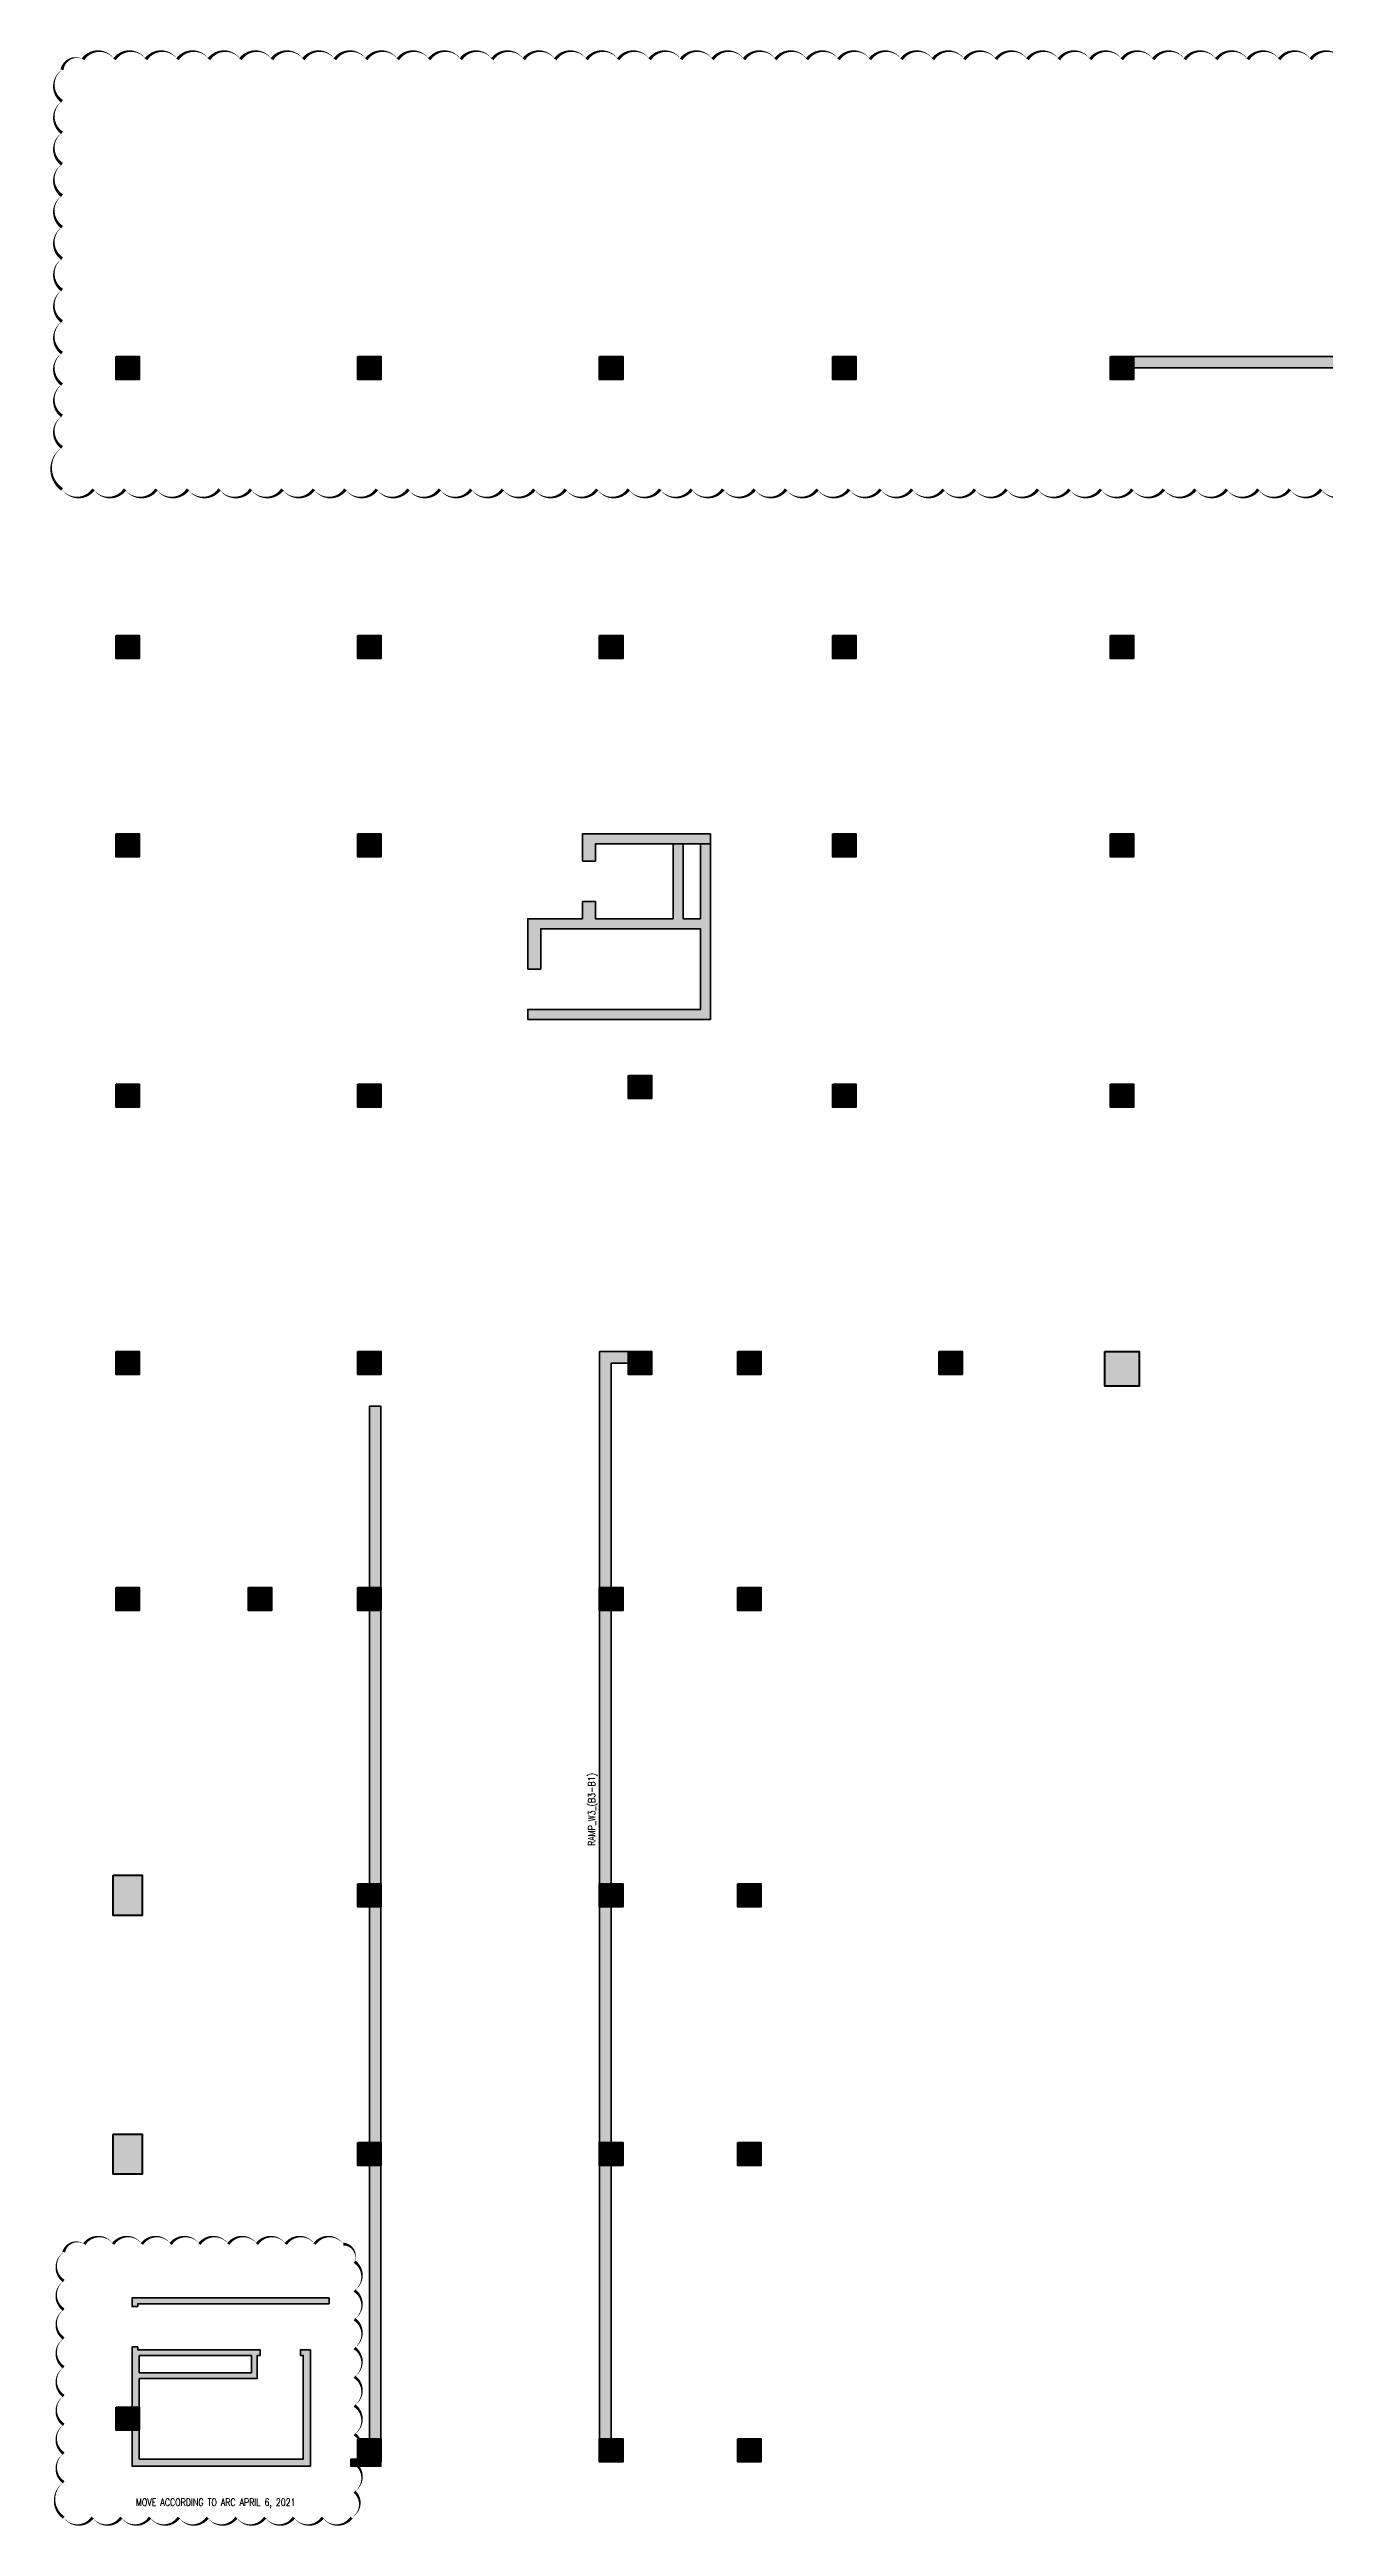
# Model space of a CAD drawing. Header units: millimetres. Extents: x -1592 to 219487, y -1099 to 92369.
# Drawn here: x 103084 to 147386, y 6256 to 92369 of the extents above; entities that cross this region are included whole.
import ezdxf

# ---------------------------------------------------------------- set-up
doc = ezdxf.new("R2010")
doc.units = ezdxf.units.MM
doc.layers.get('Defpoints').update_dxf_attribs({"color": 151, "lineweight": 9})
for name, color, linetype, lineweight in [('NDC_S-COLUMN', 4, 'Continuous', 40), ('NDC_S_DIM', 1, 'Continuous', 15), ('NDC_S_HATCH COLUMN AND WALL', 251, 'Continuous', 13), ('Ramp wall 3(B3-B1)$0$NDC_S_HATCH COLUMN AND WALL', 251, 'Continuous', 13), ('Ramp wall 3(B3-B1)$0$NDC_S_WALL', 6, 'Continuous', 35), ('Ramp wall 4(B3-B1)$0$NDC_S_HATCH COLUMN AND WALL', 251, 'Continuous', 13), ('Ramp wall 4(B3-B1)$0$NDC_S_WALL', 6, 'Continuous', 35)]:
    doc.layers.add(name, color=color, linetype=linetype, lineweight=lineweight)
doc.layers.add('NDC_S-REVC 210406', color=240, linetype='Continuous', lineweight=50, plot=False)
doc.styles.add('Ramp wall 3(B3-B1)$0$NDC_BAR 2', font='romans.shx', dxfattribs={"width": 0.8})
doc.styles.add('Ramp wall 4(B3-B1)$0$NDC_BAR 2', font='romans.shx', dxfattribs={"width": 0.8})

# ---------------------------------------------------------------- blocks, each defined once
blk = doc.blocks.new('cot')
at = {"layer": 'NDC_S_HATCH COLUMN AND WALL', "ltscale": 0.005}
h = blk.add_hatch(color=256, dxfattribs=at)
h.dxf.hatch_style = 1
h.paths.add_polyline_path([(-0.5, 0.5), (0.5, 0.5), (0.5, -0.5), (-0.5, -0.5)])
at = {"layer": 'NDC_S-COLUMN', "ltscale": 0.005}
blk.add_lwpolyline([(-0.5, 0.5), (0.5, 0.5), (0.5, -0.5), (-0.5, -0.5)], close=True, dxfattribs=at)

msp = doc.modelspace()

# ---------------------------------------------------------------- hatches: boundary and pattern name
at = {"layer": 'NDC_S_DIM', "ltscale": 100}
h = msp.add_hatch(color=251, dxfattribs=at)
h.dxf.hatch_style = 1
h.paths.add_polyline_path([(106150, 13900), (105950, 13900), (105950, 14200), (112800, 14200), (112800, 14000), (111950, 14000), (106150, 14000)])
h = msp.add_hatch(color=251, dxfattribs=at)
h.dxf.hatch_style = 1
h.paths.add_polyline_path([(106200, 12200), (110100, 12200), (110100, 11600), (106200, 11600)], flags=16)
h.paths.add_polyline_path([(106150, 12500), (105950, 12500), (105950, 10400), (106200, 10400), (106200, 11400), (110300, 11400), (110300, 12200), (110400, 12200), (110400, 12400), (106150, 12400)])
h = msp.add_hatch(color=251, dxfattribs=at)
h.dxf.hatch_style = 1
h.paths.add_polyline_path([(112150, 12400), (111950, 12400), (111800, 12400), (111800, 12200), (111900, 12200), (111900, 8600), (106200, 8600), (106200, 9600), (105950, 9600), (105950, 8350), (112150, 8350)])
h = msp.add_hatch(color=251, dxfattribs=at)
h.dxf.hatch_style = 1
h.paths.add_polyline_path([(113550, 8600), (113800, 8600), (113800, 8500), (114600, 8500), (114600, 8350), (113550, 8350)])
at = {"layer": 'Ramp wall 3(B3-B1)$0$NDC_S_HATCH COLUMN AND WALL'}
h = msp.add_hatch(color=256, dxfattribs=at)
h.dxf.hatch_style = 1
h.paths.add_polyline_path([(122050, 62750), (121600, 62750), (121600, 62150), (119700, 62150), (119700, 60400), (120150, 60400), (120150, 61800), (125700, 61800), (125700, 59000), (119700, 59000), (119700, 58650), (126050, 58650), (126050, 64750), (125700, 64750), (125700, 62150), (125100, 62150), (125100, 64750), (124750, 64750), (124750, 62150), (122050, 62150)])
h.paths.add_polyline_path([(121600, 64150), (122050, 64150), (122050, 64750), (121600, 64750)])
h = msp.add_hatch(color=256, dxfattribs=at)
h.dxf.hatch_style = 1
h.paths.add_polyline_path([(121600, 65100), (126050, 65100), (126050, 64750), (121600, 64750)])
h = msp.add_hatch(color=256, dxfattribs=at)
h.dxf.hatch_style = 1
h.paths.add_polyline_path([(122200, 47100), (123200, 47100), (123200, 46778), (123200, 46700), (122600, 46700), (122600, 9300), (122200, 9300)])
h = msp.add_hatch(color=256, dxfattribs=at)
h.dxf.hatch_style = 1
h.paths.add_polyline_path([(114600, 9300), (114200, 9300), (114200, 45200), (114600, 45200)])
at = {"layer": 'Ramp wall 4(B3-B1)$0$NDC_S_HATCH COLUMN AND WALL'}
h = msp.add_hatch(color=256, dxfattribs=at)
h.dxf.hatch_style = 1
h.paths.add_polyline_path([(171150, 81300), (140750, 81300), (140750, 81700), (171150, 81700)])

# ---------------------------------------------------------------- linework, layer by layer
at = {"layer": 'NDC_S-REVC 210406'}
msp.add_lwpolyline([(148003, 92029, 0, 109, 0.520567), (146909, 92029, 0, 109, 0.520567), (145815, 92029, 0, 109, 0.520567), (144721, 92029, 0, 109, 0.520567), (143627, 92029, 0, 109, 0.520567), (142533, 92029, 0, 109, 0.520567), (141439, 92029, 0, 109, 0.520567), (140345, 92029, 0, 109, 0.520567), (139251, 92029, 0, 109, 0.520567), (138157, 92029, 0, 109, 0.520567), (137064, 92029, 0, 109, 0.520567), (135970, 92029, 0, 109, 0.520567), (134876, 92029, 0, 109, 0.520567), (133782, 92029, 0, 109, 0.520567), (132688, 92029, 0, 109, 0.520567), (131594, 92029, 0, 109, 0.520567), (130500, 92029, 0, 109, 0.520567), (129406, 92029, 0, 109, 0.520567), (128312, 92029, 0, 109, 0.520567), (127218, 92029, 0, 109, 0.520567), (126124, 92029, 0, 109, 0.520567), (125030, 92029, 0, 109, 0.520567), (123937, 92029, 0, 109, 0.520567), (122843, 92029, 0, 109, 0.520567), (121749, 92029, 0, 109, 0.520567), (120655, 92029, 0, 109, 0.520567), (119561, 92029, 0, 109, 0.520567), (118467, 92029, 0, 109, 0.520567), (117373, 92029, 0, 109, 0.520567), (116279, 92029, 0, 109, 0.520567), (115185, 92029, 0, 109, 0.520567), (114091, 92029, 0, 109, 0.520567), (112997, 92029, 0, 109, 0.520567), (111903, 92029, 0, 109, 0.520567), (110810, 92029, 0, 109, 0.520567), (109716, 92029, 0, 109, 0.520567), (108622, 92029, 0, 109, 0.520567), (107528, 92029, 0, 109, 0.520567), (106434, 92029, 0, 109, 0.520567), (105340, 92029, 0, 109, 0.520567), (104246, 92029, 0, 109, 0.520567), (103518, 91663, 0, 109, 0.520567), (103518, 90569, 0, 109, 0.520567), (103518, 89475, 0, 109, 0.520567), (103518, 88381, 0, 109, 0.520567), (103518, 87288, 0, 109, 0.520567), (103518, 86194, 0, 109, 0.520567), (103518, 85100, 0, 109, 0.520567), (103518, 84006, 0, 109, 0.520567), (103518, 82912, 0, 109, 0.520567), (103518, 81818, 0, 109, 0.520567), (103518, 80724, 0, 109, 0.520567), (103518, 79630, 0, 109, 0.520567), (103518, 78536, 0, 109, 0.520567), (103518, 77078, 0, 109, 0.520567), (104612, 77078, 0, 109, 0.520567), (105706, 77078, 0, 109, 0.520567), (106800, 77078, 0, 109, 0.520567), (107894, 77078, 0, 109, 0.520567), (108988, 77078, 0, 109, 0.520567), (110082, 77078, 0, 109, 0.520567), (111176, 77078, 0, 109, 0.520567), (112269, 77078, 0, 109, 0.520567), (113363, 77078, 0, 109, 0.520567), (114457, 77078, 0, 109, 0.520567), (115551, 77078, 0, 109, 0.520567), (116645, 77078, 0, 109, 0.520567), (117739, 77078, 0, 109, 0.520567), (118833, 77078, 0, 109, 0.520567), (119927, 77078, 0, 109, 0.520567), (121021, 77078, 0, 109, 0.520567), (122115, 77078, 0, 109, 0.520567), (123209, 77078, 0, 109, 0.520567), (124303, 77078, 0, 109, 0.520567), (125396, 77078, 0, 109, 0.520567), (126490, 77078, 0, 109, 0.520567), (127584, 77078, 0, 109, 0.520567), (128678, 77078, 0, 109, 0.520567), (129772, 77078, 0, 109, 0.520567), (130866, 77078, 0, 109, 0.520567), (131960, 77078, 0, 109, 0.520567), (133054, 77078, 0, 109, 0.520567), (134148, 77078, 0, 109, 0.520567), (135242, 77078, 0, 109, 0.520567), (136336, 77078, 0, 109, 0.520567), (137430, 77078, 0, 109, 0.520567), (138523, 77078, 0, 109, 0.520567), (139617, 77078, 0, 109, 0.520567), (140711, 77078, 0, 109, 0.520567), (141805, 77078, 0, 109, 0.520567), (142899, 77078, 0, 109, 0.520567), (143993, 77078, 0, 109, 0.520567), (145087, 77078, 0, 109, 0.520567), (146181, 77078, 0, 109, 0.520567), (147275, 77078, 0, 109, 0.520567), (148369, 77078, 0, 109, 0.520567)], format="xyseb", dxfattribs=at)
msp.add_lwpolyline([(103576, 6567, 0, 100, 0.520567), (104576, 6567, 0, 100, 0.520567), (105576, 6567, 0, 100, 0.520567), (106576, 6567, 0, 100, 0.520567), (107576, 6567, 0, 100, 0.520567), (108576, 6567, 0, 100, 0.520567), (109576, 6567, 0, 100, 0.520567), (110576, 6567, 0, 100, 0.520567), (111576, 6567, 0, 100, 0.520567), (112576, 6567, 0, 100, 0.520567), (113576, 6567, 0, 100, 0.520567), (113681, 7461, 0, 100, 0.520567), (113681, 8461, 0, 100, 0.520567), (113681, 9461, 0, 100, 0.520567), (113681, 10461, 0, 100, 0.520567), (113681, 11461, 0, 100, 0.520567), (113681, 12461, 0, 100, 0.520567), (113681, 13461, 0, 100, 0.520567), (113681, 14461, 0, 100, 0.520567), (113681, 15461, 0, 100, 0.520567), (113293, 16074, 0, 100, 0.520567), (112293, 16074, 0, 100, 0.520567), (111293, 16074, 0, 100, 0.520567), (110293, 16074, 0, 100, 0.520567), (109293, 16074, 0, 100, 0.520567), (108293, 16074, 0, 100, 0.520567), (107293, 16074, 0, 100, 0.520567), (106293, 16074, 0, 100, 0.520567), (105293, 16074, 0, 100, 0.520567), (104293, 16074, 0, 100, 0.520567), (103576, 15791, 0, 100, 0.520567), (103576, 14791, 0, 100, 0.520567), (103576, 13791, 0, 100, 0.520567), (103576, 12791, 0, 100, 0.520567), (103576, 11791, 0, 100, 0.520567), (103576, 10791, 0, 100, 0.520567), (103576, 9791, 0, 100, 0.520567), (103576, 8791, 0, 100, 0.520567), (103576, 7791, 0, 100, 0.520567)], format="xyseb", close=True, dxfattribs=at)
at = {"layer": 'Ramp wall 3(B3-B1)$0$NDC_S_WALL', "ltscale": 200}
for p, q in [((121600, 64150), (122050, 64150)), ((121600, 62750), (122050, 62750)), ((113800, 8500), (113800, 8470))]:
    msp.add_line(p, q, dxfattribs=at)
for points in [[(121600, 62750), (121600, 62150), (119700, 62150), (119700, 60400), (120150, 60400), (120150, 61800), (125700, 61800), (125700, 59000), (119700, 59000), (119700, 58650), (126050, 58650), (126050, 64750), (125700, 64750), (125700, 62150), (125100, 62150), (125100, 64750), (124750, 64750), (124750, 62150), (122050, 62150), (122050, 62750)], [(122050, 64150), (122050, 64750), (126050, 64750), (126050, 65100), (121600, 65100), (121600, 64150)]]:
    msp.add_lwpolyline(points, dxfattribs=at)
for points in [[(122200, 47100), (123200, 47100), (123200, 46778), (123200, 46778), (123200, 46700), (122600, 46700), (122600, 9300), (122200, 9300)], [(114600, 9300), (114200, 9300), (114200, 45200), (114600, 45200)], [(106150, 13900), (105950, 13900), (105950, 14200), (112800, 14200), (112800, 14000), (111950, 14000), (111950, 14000), (106150, 14000)], [(106150, 12500), (105950, 12500), (105950, 10400), (106200, 10400), (106200, 11400), (110300, 11400), (110300, 12200), (110400, 12200), (110400, 12400), (106150, 12400)], [(112150, 12400), (111950, 12400), (111950, 12400), (111800, 12400), (111800, 12200), (111900, 12200), (111900, 8600), (106200, 8600), (106200, 9600), (105950, 9600), (105950, 8350), (112150, 8350)], [(106200, 12200), (110100, 12200), (110100, 11600), (106200, 11600)], [(114600, 8500), (113800, 8500), (113800, 9300), (114600, 9300)], [(113550, 8600), (113800, 8600), (113800, 8500), (114600, 8500), (114600, 8350), (113550, 8350)]]:
    msp.add_lwpolyline(points, close=True, dxfattribs=at)
at = {"layer": 'Ramp wall 4(B3-B1)$0$NDC_S_WALL', "ltscale": 200}
msp.add_lwpolyline([(171150, 81300), (140750, 81300), (140750, 81700), (171150, 81700)], close=True, dxfattribs=at)

# ---------------------------------------------------------------- block references
at = {"layer": 'NDC_S_HATCH COLUMN AND WALL', "ltscale": 200}
for p, xscale, yscale in [((105800, 81300), 800, 800), ((114200, 81300), 800, 800), ((122600, 81300), 800, 800), ((130700, 81300), 800, 800), ((140350, 81300), 800, 800), ((105800, 71600), 800, 800), ((114200, 71600), 800, 800), ((122600, 71600), 800, 800), ((130700, 71600), 800, 800), ((140350, 71600), 800, 800), ((105800, 64700), 800, 800), ((114200, 64700), 800, 800), ((130700, 64700), 800, 800), ((140350, 64700), 800, 800), ((105800, 56000), 800, 800), ((114200, 56000), 800, 800), ((123600, 56300), 800, 800), ((130700, 56000), 800, 800), ((140350, 56000), 800, 800), ((105800, 46700), 800, 800), ((114200, 46700), 800, 800), ((123600, 46700), 800, 800), ((127400, 46700), 800, 800), ((134400, 46700), 800, 800), ((140350, 46500), 1200, 1200), ((105800, 38500), 800, 800), ((110400, 38500), 800, 800), ((114200, 38500), 800, 800), ((122600, 38500), 800, 800), ((127400, 38500), 800, 800), ((105800, 28200), 1000, 1400), ((114200, 28200), 800, 800), ((122600, 28200), 800, 800), ((127400, 28200), 800, 800), ((105800, 19200), 1000, 1400), ((114200, 19200), 800, 800), ((122600, 19200), 800, 800), ((127400, 19200), 800, 800), ((105800, 10000), 800, 800), ((114200, 8900), 800, 800), ((122600, 8900), 800, 800), ((127400, 8900), 800, 800)]:
    msp.add_blockref('cot', p, dxfattribs=dict(at, xscale=xscale, yscale=yscale))

# ---------------------------------------------------------------- texts
at = {"layer": 'Defpoints', "style": 'Ramp wall 3(B3-B1)$0$NDC_BAR 2', "width": 0.8}
msp.add_text('RAMP_W3_(B3-B1)', height=250, rotation=90, dxfattribs=at).set_placement((122047, 29915))
at = {"layer": 'NDC_S-REVC 210406', "style": 'Ramp wall 4(B3-B1)$0$NDC_BAR 2', "width": 0.8}
msp.add_text('MOVE ACCORDING TO ARC APRIL 6, 2021', height=250, dxfattribs=at).set_placement((106086, 6973))

doc.saveas('drawing.dxf')
